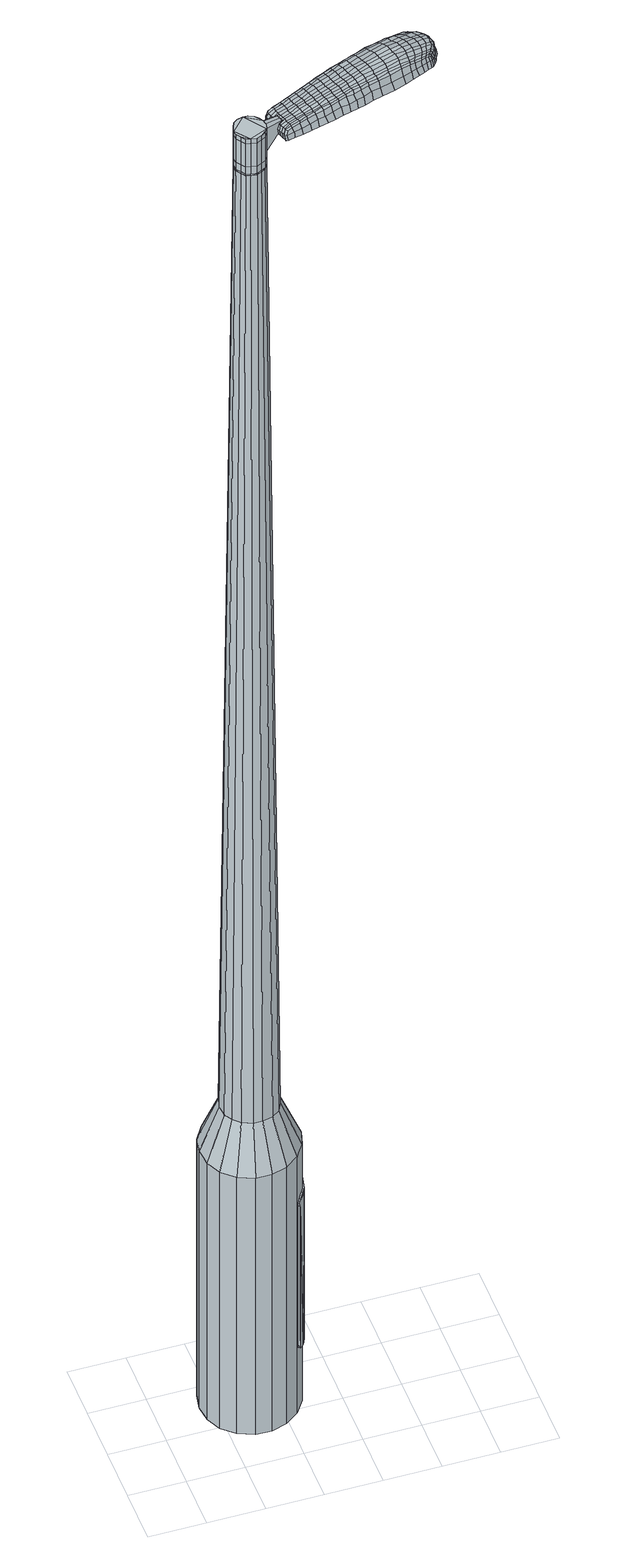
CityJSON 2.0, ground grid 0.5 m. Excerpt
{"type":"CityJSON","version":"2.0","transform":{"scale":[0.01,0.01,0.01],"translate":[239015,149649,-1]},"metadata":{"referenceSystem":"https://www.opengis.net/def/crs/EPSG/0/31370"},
"CityObjects":{
"object1":{"type":"GenericCityObject","attributes":{"cluster":759,"mean_distance_to_centroid":0.197,"new_centroid_x":239015.78,"new_centroid_y":149649.73,"mean_distance_to_camera":10.28,"H1":36.27,"H2":36.36,"Z_final":110.43,"cluster2":-1,"proj_x":239017.11,"proj_y":149654.13,"id_line":23856,"bearing_l":106.81,"distance":4.6,"orientation":"right","G_obj":16.81},"geometry":[{"type":"MultiSurface","lod":"2","boundaries":[[[0,1,2,3]],[[1,4,5,2]],[[4,6,7,5]],[[6,8,9,7]],[[8,10,11,9]],[[10,12,13,11]],[[12,14,15,13]],[[14,16,17,15]],[[16,18,19,17]],[[18,20,21,19]],[[20,22,23,21]],[[22,24,25,23]],[[24,26,27,25]],[[26,28,29,27]],[[28,30,31,29]],[[30,32,33,31]],[[32,34,35,33]],[[34,0,3,35]],[[36,37,38,39]],[[38,40,41,42]],[[41,43,42]],[[42,44,45,46]],[[45,47,46]],[[46,48,49,50]],[[49,51,50]],[[42,46,50,38]],[[50,52,39,38]],[[53,36,39]],[[2,5,7,35]],[[7,9,11,15]],[[11,13,15]],[[15,17,19,23]],[[19,21,23]],[[23,25,27,31]],[[27,29,31]],[[15,23,31,7]],[[31,33,35,7]],[[3,2,35]],[[1,0,54,55]],[[0,34,56,54]],[[34,32,57,56]],[[32,30,58,57]],[[30,28,59,58]],[[28,26,60,59]],[[26,24,61,60]],[[24,22,62,61]],[[22,20,63,62]],[[20,18,64,63]],[[18,16,65,64]],[[16,14,66,65]],[[14,12,67,66]],[[12,10,68,67]],[[10,8,69,68]],[[8,6,70,69]],[[6,4,71,70]],[[4,1,55,71]],[[55,54,72,73]],[[54,56,74,72]],[[56,57,75,74]],[[57,58,76,75]],[[58,59,77,76]],[[59,60,78,77]],[[60,61,79,78]],[[61,62,80,79]],[[62,63,81,80]],[[63,64,82,81]],[[64,65,83,82]],[[65,66,84,83]],[[66,67,85,84]],[[67,68,86,85]],[[68,69,87,86]],[[69,70,88,87]],[[70,71,89,88]],[[71,55,73,89]],[[90,91,92,93]],[[94,95,91,90]],[[96,97,95,94]],[[98,99,97,96]],[[100,101,99,98]],[[102,103,101,100]],[[104,105,103,102]],[[80,106,105,104]],[[81,107,106,80]],[[108,109,107,81]],[[83,110,109,108]],[[111,112,110,83]],[[85,113,112,111]],[[114,115,113,85]],[[87,116,115,114]],[[117,118,116,87]],[[119,120,118,117]],[[93,92,120,119]],[[121,122,123,124]],[[125,121,124,126]],[[127,125,126,128]],[[129,127,128,130]],[[131,129,130,132]],[[133,131,132,134]],[[135,133,134,136]],[[137,135,136,138]],[[139,137,138,140]],[[141,139,140,142]],[[143,141,142,144]],[[145,143,144,146]],[[147,145,146,148]],[[149,147,148,150]],[[151,149,150,152]],[[153,151,152,154]],[[73,72,90,93]],[[72,74,94,90]],[[74,75,96,94]],[[75,76,98,96]],[[76,77,100,98]],[[77,78,102,100]],[[78,79,104,102]],[[79,80,104]],[[82,108,81]],[[82,83,108]],[[84,111,83]],[[84,85,111]],[[86,114,85]],[[86,87,114]],[[88,117,87]],[[88,89,119,117]],[[89,73,93,119]],[[155,156,92,91]],[[156,157,120,92]],[[157,158,118,120]],[[158,116,118]],[[159,115,116]],[[159,113,115]],[[160,112,113]],[[160,110,112]],[[161,109,110]],[[161,107,109]],[[162,105,106]],[[162,163,103,105]],[[163,164,101,103]],[[164,165,99,101]],[[165,166,97,99]],[[166,167,95,97]],[[167,155,91,95]],[[39,52,153,168]],[[156,155,169,154]],[[53,39,168,122]],[[155,167,123,169]],[[36,53,122,121]],[[167,166,124,123]],[[37,36,121,125]],[[166,165,126,124]],[[38,37,125,127]],[[165,164,128,126]],[[40,38,127,129]],[[164,163,130,128]],[[41,40,129,131]],[[163,162,132,130]],[[43,41,131,133]],[[162,106,134,132]],[[42,43,133,135]],[[106,107,136,134]],[[44,42,135,137]],[[107,161,138,136]],[[45,44,137,139]],[[161,110,140,138]],[[47,45,139,141]],[[110,160,142,140]],[[46,47,141,143]],[[160,113,144,142]],[[48,46,143,145]],[[113,159,146,144]],[[49,48,145,147]],[[159,116,148,146]],[[51,49,147,149]],[[116,158,150,148]],[[50,51,149,151]],[[158,157,152,150]],[[52,50,151,153]],[[157,156,154,152]],[[153,154,170,171]],[[154,169,172,170]],[[169,123,173,172]],[[123,122,174,173]],[[122,168,175,174]],[[168,153,171,175]],[[176,177,178,179]],[[180,176,179,181]],[[176,180,182,183]],[[177,176,183,184]],[[185,186,187,188]],[[189,185,188,190]],[[185,189,191,192]],[[186,185,192,193]],[[194,195,196,197]],[[198,194,197,199]],[[194,198,200,201]],[[195,194,201,202]],[[203,204,205,206]],[[207,203,206,208]],[[203,207,209,210]],[[204,203,210,211]],[[212,213,214,215]],[[216,212,215,217]],[[212,216,218,219]],[[213,212,219,220]],[[221,222,223,224]],[[225,221,224,226]],[[221,225,227,228]],[[222,221,228,229]],[[230,231,232,233]],[[222,230,233,223]],[[230,222,229,234]],[[231,230,234,235]],[[236,237,238,239]],[[231,236,239,232]],[[236,231,235,240]],[[237,236,240,241]],[[242,180,181,243]],[[237,242,243,238]],[[242,237,241,244]],[[180,242,244,182]],[[245,246,247,248]],[[249,245,248,250]],[[245,249,251,252]],[[246,245,252,253]],[[254,255,256,257]],[[246,254,257,247]],[[254,246,253,258]],[[255,254,258,259]],[[260,261,262,263]],[[255,260,263,256]],[[260,255,259,264]],[[261,260,264,265]],[[266,267,268,269]],[[261,266,269,262]],[[266,261,265,270]],[[267,266,270,271]],[[272,177,184,273]],[[267,272,273,268]],[[272,267,271,274]],[[177,272,274,178]],[[275,276,277,278]],[[279,275,278,280]],[[275,279,281,282]],[[276,275,282,283]],[[284,285,286,287]],[[276,284,287,277]],[[284,276,283,288]],[[285,284,288,289]],[[290,291,292,293]],[[285,290,293,286]],[[290,285,289,294]],[[291,290,294,295]],[[296,189,190,297]],[[291,296,297,292]],[[296,291,295,298]],[[189,296,298,191]],[[299,300,301,302]],[[303,299,302,304]],[[299,303,305,306]],[[300,299,306,307]],[[308,309,310,311]],[[300,308,311,301]],[[308,300,307,312]],[[309,308,312,313]],[[314,315,316,317]],[[309,314,317,310]],[[314,309,313,318]],[[315,314,318,319]],[[320,321,322,323]],[[315,320,323,316]],[[320,315,319,324]],[[321,320,324,325]],[[326,186,193,327]],[[321,326,327,322]],[[326,321,325,328]],[[186,326,328,187]],[[329,215,214,330]],[[331,329,330,332]],[[329,331,333,334]],[[215,329,334,217]],[[335,331,332,336]],[[337,335,336,338]],[[335,337,339,340]],[[331,335,340,333]],[[341,337,338,342]],[[343,341,342,344]],[[341,343,345,346]],[[337,341,346,339]],[[347,343,344,348]],[[349,347,348,350]],[[347,349,351,352]],[[343,347,352,345]],[[353,349,350,354]],[[204,353,354,205]],[[353,204,211,355]],[[349,353,355,351]],[[356,357,202,201]],[[358,356,201,200]],[[356,358,359,360]],[[357,356,360,361]],[[362,363,361,360]],[[364,362,360,359]],[[362,364,365,366]],[[363,362,366,367]],[[368,369,367,366]],[[370,368,366,365]],[[368,370,371,372]],[[369,368,372,373]],[[374,375,373,372]],[[376,374,372,371]],[[374,376,209,207]],[[375,374,207,208]],[[377,378,379,380]],[[279,377,380,281]],[[377,279,280,381]],[[378,377,381,382]],[[383,198,199,384]],[[378,383,384,379]],[[383,378,382,385]],[[198,383,385,200]],[[386,387,388,389]],[[225,386,389,227]],[[386,225,226,390]],[[387,386,390,391]],[[392,393,394,395]],[[387,392,395,388]],[[392,387,391,396]],[[393,392,396,397]],[[398,195,202,399]],[[393,398,399,394]],[[398,393,397,400]],[[195,398,400,196]],[[401,402,403,404]],[[183,401,404,184]],[[401,183,182,405]],[[402,401,405,406]],[[407,408,409,410]],[[402,407,410,403]],[[407,402,406,411]],[[408,407,411,412]],[[413,206,205,414]],[[408,413,414,409]],[[413,408,412,415]],[[206,413,415,208]],[[416,417,418,419]],[[188,416,419,190]],[[416,188,187,420]],[[417,416,420,421]],[[422,210,209,423]],[[417,422,423,418]],[[422,417,421,424]],[[210,422,424,211]],[[425,426,427,428]],[[303,425,428,305]],[[425,303,304,429]],[[426,425,429,430]],[[431,216,217,432]],[[426,431,432,427]],[[431,426,430,433]],[[216,431,433,218]],[[434,435,436,437]],[[249,434,437,251]],[[434,249,250,438]],[[435,434,438,439]],[[440,441,442,443]],[[435,440,443,436]],[[440,435,439,444]],[[441,440,444,445]],[[446,213,220,447]],[[441,446,447,442]],[[446,441,445,448]],[[213,446,448,214]],[[449,450,439,438]],[[248,449,438,250]],[[449,248,247,451]],[[450,449,451,452]],[[453,454,445,444]],[[450,453,444,439]],[[453,450,452,455]],[[454,453,455,456]],[[457,330,214,448]],[[454,457,448,445]],[[457,454,456,458]],[[330,457,458,332]],[[459,460,461,462]],[[306,459,462,307]],[[459,306,305,428]],[[460,459,428,427]],[[463,334,333,464]],[[460,463,464,461]],[[463,460,427,432]],[[334,463,432,217]],[[465,466,452,451]],[[257,465,451,247]],[[465,257,256,467]],[[466,465,467,468]],[[469,470,456,455]],[[466,469,455,452]],[[469,466,468,471]],[[470,469,471,472]],[[473,336,332,458]],[[470,473,458,456]],[[473,470,472,474]],[[336,473,474,338]],[[475,476,477,478]],[[312,475,478,313]],[[475,312,307,462]],[[476,475,462,461]],[[479,340,339,480]],[[476,479,480,477]],[[479,476,461,464]],[[340,479,464,333]],[[481,482,468,467]],[[263,481,467,256]],[[481,263,262,483]],[[482,481,483,484]],[[485,486,472,471]],[[482,485,471,468]],[[485,482,484,487]],[[486,485,487,488]],[[489,342,338,474]],[[486,489,474,472]],[[489,486,488,490]],[[342,489,490,344]],[[491,492,493,494]],[[318,491,494,319]],[[491,318,313,478]],[[492,491,478,477]],[[495,346,345,496]],[[492,495,496,493]],[[495,492,477,480]],[[346,495,480,339]],[[497,498,484,483]],[[269,497,483,262]],[[497,269,268,499]],[[498,497,499,500]],[[501,502,488,487]],[[498,501,487,484]],[[501,498,500,503]],[[502,501,503,504]],[[505,348,344,490]],[[502,505,490,488]],[[505,502,504,506]],[[348,505,506,350]],[[507,508,509,510]],[[324,507,510,325]],[[507,324,319,494]],[[508,507,494,493]],[[511,352,351,512]],[[508,511,512,509]],[[511,508,493,496]],[[352,511,496,345]],[[513,514,500,499]],[[273,513,499,268]],[[513,273,184,404]],[[514,513,404,403]],[[515,516,504,503]],[[514,515,503,500]],[[515,514,403,410]],[[516,515,410,409]],[[517,354,350,506]],[[516,517,506,504]],[[517,516,409,414]],[[354,517,414,205]],[[518,519,421,420]],[[328,518,420,187]],[[518,328,325,510]],[[519,518,510,509]],[[520,355,211,424]],[[519,520,424,421]],[[520,519,509,512]],[[355,520,512,351]],[[521,522,382,381]],[[278,521,381,280]],[[521,278,277,523]],[[522,521,523,524]],[[525,358,200,385]],[[522,525,385,382]],[[525,522,524,526]],[[358,525,526,359]],[[527,528,529,530]],[[228,527,530,229]],[[527,228,227,389]],[[528,527,389,388]],[[531,532,533,534]],[[528,531,534,529]],[[531,528,388,395]],[[532,531,395,394]],[[535,357,361,536]],[[532,535,536,533]],[[535,532,394,399]],[[357,535,399,202]],[[537,538,524,523]],[[287,537,523,277]],[[537,287,286,539]],[[538,537,539,540]],[[541,364,359,526]],[[538,541,526,524]],[[541,538,540,542]],[[364,541,542,365]],[[543,544,545,546]],[[234,543,546,235]],[[543,234,229,530]],[[544,543,530,529]],[[547,548,549,550]],[[544,547,550,545]],[[547,544,529,534]],[[548,547,534,533]],[[551,363,367,552]],[[548,551,552,549]],[[551,548,533,536]],[[363,551,536,361]],[[553,554,540,539]],[[293,553,539,286]],[[553,293,292,555]],[[554,553,555,556]],[[557,370,365,542]],[[554,557,542,540]],[[557,554,556,558]],[[370,557,558,371]],[[559,560,561,562]],[[240,559,562,241]],[[559,240,235,546]],[[560,559,546,545]],[[563,564,565,566]],[[560,563,566,561]],[[563,560,545,550]],[[564,563,550,549]],[[567,369,373,568]],[[564,567,568,565]],[[567,564,549,552]],[[369,567,552,367]],[[569,570,556,555]],[[297,569,555,292]],[[569,297,190,419]],[[570,569,419,418]],[[571,376,371,558]],[[570,571,558,556]],[[571,570,418,423]],[[376,571,423,209]],[[572,573,406,405]],[[244,572,405,182]],[[572,244,241,562]],[[573,572,562,561]],[[574,575,412,411]],[[573,574,411,406]],[[574,573,561,566]],[[575,574,566,565]],[[576,375,208,415]],[[575,576,415,412]],[[576,575,565,568]],[[375,576,568,373]],[[577,578,579,580]],[[580,579,581,582]],[[583,581,579,584]],[[584,579,578,585]],[[586,587,588,589]],[[589,588,590,591]],[[592,590,588,593]],[[593,588,587,594]],[[595,596,597,598]],[[598,597,599,600]],[[601,599,597,602]],[[602,597,596,603]],[[604,605,606,607]],[[607,606,608,609]],[[610,608,606,611]],[[611,606,605,612]],[[613,614,615,616]],[[616,615,617,618]],[[619,617,615,620]],[[620,615,614,621]],[[622,623,624,625]],[[625,624,626,627]],[[628,626,624,629]],[[629,624,623,630]],[[631,632,633,634]],[[634,633,623,622]],[[630,623,633,635]],[[635,633,632,636]],[[637,638,639,640]],[[640,639,632,631]],[[636,632,639,641]],[[641,639,638,642]],[[582,581,643,644]],[[644,643,638,637]],[[642,638,643,645]],[[645,643,581,583]],[[646,647,648,649]],[[649,648,650,651]],[[652,650,648,653]],[[653,648,647,654]],[[655,656,657,658]],[[658,657,647,646]],[[654,647,657,659]],[[659,657,656,660]],[[661,662,663,664]],[[664,663,656,655]],[[660,656,663,665]],[[665,663,662,666]],[[667,668,669,670]],[[670,669,662,661]],[[666,662,669,671]],[[671,669,668,672]],[[585,578,673,674]],[[674,673,668,667]],[[672,668,673,675]],[[675,673,578,577]],[[676,677,678,679]],[[679,678,680,681]],[[682,680,678,683]],[[683,678,677,684]],[[685,686,687,688]],[[688,687,677,676]],[[684,677,687,689]],[[689,687,686,690]],[[691,692,693,694]],[[694,693,686,685]],[[690,686,693,695]],[[695,693,692,696]],[[591,590,697,698]],[[698,697,692,691]],[[696,692,697,699]],[[699,697,590,592]],[[700,701,702,703]],[[703,702,704,705]],[[706,704,702,707]],[[707,702,701,708]],[[709,710,711,712]],[[712,711,701,700]],[[708,701,711,713]],[[713,711,710,714]],[[715,716,717,718]],[[718,717,710,709]],[[714,710,717,719]],[[719,717,716,720]],[[721,722,723,724]],[[724,723,716,715]],[[720,716,723,725]],[[725,723,722,726]],[[594,587,727,728]],[[728,727,722,721]],[[726,722,727,729]],[[729,727,587,586]],[[613,616,730,731]],[[731,730,732,733]],[[734,732,730,735]],[[735,730,616,618]],[[733,732,736,737]],[[737,736,738,739]],[[740,738,736,741]],[[741,736,732,734]],[[739,738,742,743]],[[743,742,744,745]],[[746,744,742,747]],[[747,742,738,740]],[[745,744,748,749]],[[749,748,750,751]],[[752,750,748,753]],[[753,748,744,746]],[[751,750,754,755]],[[755,754,605,604]],[[612,605,754,756]],[[756,754,750,752]],[[603,757,758,602]],[[602,758,759,601]],[[760,759,758,761]],[[761,758,757,762]],[[762,763,764,761]],[[761,764,765,760]],[[766,765,764,767]],[[767,764,763,768]],[[768,769,770,767]],[[767,770,771,766]],[[772,771,770,773]],[[773,770,769,774]],[[774,775,776,773]],[[773,776,777,772]],[[610,777,776,608]],[[608,776,775,609]],[[778,779,780,781]],[[781,780,680,682]],[[681,680,780,782]],[[782,780,779,783]],[[600,599,784,785]],[[785,784,779,778]],[[783,779,784,786]],[[786,784,599,601]],[[787,788,789,790]],[[790,789,626,628]],[[627,626,789,791]],[[791,789,788,792]],[[793,794,795,796]],[[796,795,788,787]],[[792,788,795,797]],[[797,795,794,798]],[[603,596,799,800]],[[800,799,794,793]],[[798,794,799,801]],[[801,799,596,595]],[[802,803,804,805]],[[805,804,584,585]],[[583,584,804,806]],[[806,804,803,807]],[[808,809,810,811]],[[811,810,803,802]],[[807,803,810,812]],[[812,810,809,813]],[[604,607,814,815]],[[815,814,809,808]],[[813,809,814,816]],[[816,814,607,609]],[[817,818,819,820]],[[820,819,589,591]],[[586,589,819,821]],[[821,819,818,822]],[[610,611,823,824]],[[824,823,818,817]],[[822,818,823,825]],[[825,823,611,612]],[[826,827,828,829]],[[829,828,704,706]],[[705,704,828,830]],[[830,828,827,831]],[[618,617,832,833]],[[833,832,827,826]],[[831,827,832,834]],[[834,832,617,619]],[[835,836,837,838]],[[838,837,650,652]],[[651,650,837,839]],[[839,837,836,840]],[[841,842,843,844]],[[844,843,836,835]],[[840,836,843,845]],[[845,843,842,846]],[[621,614,847,848]],[[848,847,842,841]],[[846,842,847,849]],[[849,847,614,613]],[[840,850,839]],[[839,850,649,651]],[[646,649,850,851]],[[851,850,852]],[[846,853,854,845]],[[845,854,850,840]],[[852,850,854,855]],[[855,854,853,856]],[[613,731,857,849]],[[849,857,853,846]],[[856,853,857,858]],[[858,857,731,733]],[[859,860,861,862]],[[862,861,707,708]],[[706,707,861,829]],[[829,861,860,826]],[[734,735,863,864]],[[864,863,860,859]],[[826,860,863,833]],[[833,863,735,618]],[[852,865,866,851]],[[851,866,658,646]],[[655,658,866,867]],[[867,866,865,868]],[[856,869,870,855]],[[855,870,865,852]],[[868,865,870,871]],[[871,870,869,872]],[[733,737,873,858]],[[858,873,869,856]],[[872,869,873,874]],[[874,873,737,739]],[[875,876,877,878]],[[878,877,713,714]],[[708,713,877,862]],[[862,877,876,859]],[[740,741,879,880]],[[880,879,876,875]],[[859,876,879,864]],[[864,879,741,734]],[[868,881,882,867]],[[867,882,664,655]],[[661,664,882,883]],[[883,882,881,884]],[[872,885,886,871]],[[871,886,881,868]],[[884,881,886,887]],[[887,886,885,888]],[[739,743,889,874]],[[874,889,885,872]],[[888,885,889,890]],[[890,889,743,745]],[[891,892,893,894]],[[894,893,719,720]],[[714,719,893,878]],[[878,893,892,875]],[[746,747,895,896]],[[896,895,892,891]],[[875,892,895,880]],[[880,895,747,740]],[[884,897,898,883]],[[883,898,670,661]],[[667,670,898,899]],[[899,898,897,900]],[[888,901,902,887]],[[887,902,897,884]],[[900,897,902,903]],[[903,902,901,904]],[[745,749,905,890]],[[890,905,901,888]],[[904,901,905,906]],[[906,905,749,751]],[[907,908,909,910]],[[910,909,725,726]],[[720,725,909,894]],[[894,909,908,891]],[[752,753,911,912]],[[912,911,908,907]],[[891,908,911,896]],[[896,911,753,746]],[[900,913,914,899]],[[899,914,674,667]],[[585,674,914,805]],[[805,914,913,802]],[[904,915,916,903]],[[903,916,913,900]],[[802,913,916,811]],[[811,916,915,808]],[[751,755,917,906]],[[906,917,915,904]],[[808,915,917,815]],[[815,917,755,604]],[[822,918,919,821]],[[821,919,729,586]],[[726,729,919,910]],[[910,919,918,907]],[[612,756,920,825]],[[825,920,918,822]],[[907,918,920,912]],[[912,920,756,752]],[[783,921,922,782]],[[782,922,679,681]],[[676,679,922,923]],[[923,922,921,924]],[[601,759,925,786]],[[786,925,921,783]],[[924,921,925,926]],[[926,925,759,760]],[[927,928,929,930]],[[930,929,629,630]],[[628,629,929,790]],[[790,929,928,787]],[[931,932,933,934]],[[934,933,928,927]],[[787,928,933,796]],[[796,933,932,793]],[[762,757,935,936]],[[936,935,932,931]],[[793,932,935,800]],[[800,935,757,603]],[[924,937,938,923]],[[923,938,688,676]],[[685,688,938,939]],[[939,938,937,940]],[[760,765,941,926]],[[926,941,937,924]],[[940,937,941,942]],[[942,941,765,766]],[[943,944,945,946]],[[946,945,635,636]],[[630,635,945,930]],[[930,945,944,927]],[[947,948,949,950]],[[950,949,944,943]],[[927,944,949,934]],[[934,949,948,931]],[[768,763,951,952]],[[952,951,948,947]],[[931,948,951,936]],[[936,951,763,762]],[[940,953,954,939]],[[939,954,694,685]],[[691,694,954,955]],[[955,954,953,956]],[[766,771,957,942]],[[942,957,953,940]],[[956,953,957,958]],[[958,957,771,772]],[[959,960,961,962]],[[962,961,641,642]],[[636,641,961,946]],[[946,961,960,943]],[[963,964,965,966]],[[966,965,960,959]],[[943,960,965,950]],[[950,965,964,947]],[[774,769,967,968]],[[968,967,964,963]],[[947,964,967,952]],[[952,967,769,768]],[[956,969,970,955]],[[955,970,698,691]],[[591,698,970,820]],[[820,970,969,817]],[[772,777,971,958]],[[958,971,969,956]],[[817,969,971,824]],[[824,971,777,610]],[[807,972,973,806]],[[806,973,645,583]],[[642,645,973,962]],[[962,973,972,959]],[[813,974,975,812]],[[812,975,972,807]],[[959,972,975,966]],[[966,975,974,963]],[[609,775,976,816]],[[816,976,974,813]],[[963,974,976,968]],[[968,976,775,774]],[[577,580,179,178]],[[580,582,181,179]],[[592,593,192,191]],[[593,594,193,192]],[[595,598,197,196]],[[598,600,199,197]],[[619,620,219,218]],[[620,621,220,219]],[[622,625,224,223]],[[625,627,226,224]],[[631,634,233,232]],[[634,622,223,233]],[[637,640,239,238]],[[640,631,232,239]],[[582,644,243,181]],[[644,637,238,243]],[[652,653,252,251]],[[653,654,253,252]],[[654,659,258,253]],[[659,660,259,258]],[[660,665,264,259]],[[665,666,265,264]],[[666,671,270,265]],[[671,672,271,270]],[[672,675,274,271]],[[675,577,178,274]],[[682,683,282,281]],[[683,684,283,282]],[[684,689,288,283]],[[689,690,289,288]],[[690,695,294,289]],[[695,696,295,294]],[[696,699,298,295]],[[699,592,191,298]],[[700,703,302,301]],[[703,705,304,302]],[[709,712,311,310]],[[712,700,301,311]],[[715,718,317,316]],[[718,709,310,317]],[[721,724,323,322]],[[724,715,316,323]],[[594,728,327,193]],[[728,721,322,327]],[[778,781,380,379]],[[781,682,281,380]],[[600,785,384,199]],[[785,778,379,384]],[[627,791,390,226]],[[791,792,391,390]],[[792,797,396,391]],[[797,798,397,396]],[[798,801,400,397]],[[801,595,196,400]],[[705,830,429,304]],[[830,831,430,429]],[[831,834,433,430]],[[834,619,218,433]],[[835,838,437,436]],[[838,652,251,437]],[[841,844,443,442]],[[844,835,436,443]],[[621,848,447,220]],[[848,841,442,447]],[[977,978,979,980]],[[981,982,980,979]],[[983,984,985,986]],[[987,988,989,990]],[[978,991,992,979]],[[993,981,979,992]],[[994,983,986,995]],[[996,997,988,987]],[[991,998,999,992]],[[999,1000,993,992]],[[1001,994,995,1002]],[[1003,997,996,1004]],[[998,1005,1006,999]],[[1006,1007,1000,999]],[[1008,1001,1002,1009]],[[1010,1003,1004,1011]],[[1012,1013,1014,1015]],[[1016,1017,1013,1012]],[[1016,1018,1019,1017]],[[1018,1020,1021,1019]],[[1022,1023,1024,1025]],[[1026,1027,1023,1022]],[[1028,1029,1027,1026]],[[1030,1031,1029,1028]],[[1025,1014,1013,1022]],[[1022,1013,1017,1026]],[[1017,1019,1028,1026]],[[1019,1021,1030,1028]],[[986,985,982,981]],[[995,986,981,993]],[[1000,1002,995,993]],[[1007,1009,1002,1000]],[[987,990,984,983]],[[996,987,983,994]],[[1004,996,994,1001]],[[1011,1004,1001,1008]],[[988,1012,1015,989]],[[997,1016,1012,988]],[[1018,1016,997,1003]],[[1020,1018,1003,1010]],[[1032,1033,1034,1035]],[[1034,1036,1037,1038]],[[1034,1038,1039,1040]],[[1034,1040,1035]],[[1041,1032,1035,1042]],[[1043,1042,1035,1044]],[[1045,1044,1035]],[[1046,1034,1033,1047]],[[1048,1046,1047,1049]],[[1050,1048,1049,1051]],[[1052,1050,1051,1053]],[[1054,1052,1053,1055]],[[1055,1056,1057,1058]],[[1055,1058,1059,1060]],[[1055,1060,1061,1062]],[[1061,1063,1064,1065]],[[1061,1065,1066,1067]],[[1061,1067,1062]],[[1055,1062,1054]],[[1068,1069,1033,1032]],[[1070,1071,1036,1034]],[[1072,1073,1045,1035]],[[1069,1074,1047,1033]],[[1075,1070,1034,1046]],[[1074,1076,1049,1047]],[[1077,1075,1046,1048]],[[1076,1078,1051,1049]],[[1079,1077,1048,1050]],[[1078,1080,1053,1051]],[[1081,1079,1050,1052]],[[1080,1082,1055,1053]],[[1083,1081,1052,1054]],[[1082,1084,1056,1055]],[[1085,1086,1063,1061]],[[1087,1083,1054,1062]],[[1057,1056,1084,1088]],[[1058,1057,1088,1089]],[[1059,1058,1089,1090]],[[1060,1059,1090,1091]],[[1061,1060,1091,1085]],[[1092,1068,1032,1041]],[[1093,1092,1041,1042]],[[1094,1093,1042,1043]],[[1095,1094,1043,1044]],[[1073,1095,1044,1045]],[[1037,1036,1071,1096]],[[1064,1063,1086,1097]],[[1038,1037,1096,1098]],[[1039,1038,1098,1099]],[[1040,1039,1099,1100]],[[1035,1040,1100,1072]],[[1065,1064,1097,1101]],[[1066,1065,1101,1102]],[[1067,1066,1102,1103]],[[1062,1067,1103,1087]]]}]}
},
"vertices":[
[120,87,384],[122,72,384],[122,72,96],[120,87,96],[118,58,384],[118,58,96],[110,46,384],[110,46,96],[98,37,384],[98,37,96],[84,33,384],[84,33,96],[70,33,384],[70,33,96],[56,39,384],[56,39,96],[45,49,384],[45,49,96],[39,62,384],[39,62,96],[37,77,384],[37,77,96],[40,91,384],[40,91,96],[48,104,384],[48,104,96],[60,112,384],[60,112,96],[74,117,384],[74,117,96],[89,116,384],[89,116,96],[102,110,384],[102,110,96],[113,100,384],[113,100,96],[87,86,1524],[82,88,1524],[78,88,1524],[92,79,1524],[73,87,1524],[69,84,1524],[66,75,1524],[67,80,1524],[66,71,1524],[69,67,1524],[76,62,1524],[72,63,1524],[81,61,1524],[85,63,1524],[92,69,1524],[89,65,1524],[93,74,1524],[90,83,1524],[103,82,429],[104,73,429],[99,90,429],[93,96,429],[85,99,429],[76,100,429],[68,97,429],[61,92,429],[56,85,429],[54,76,429],[55,67,429],[59,60,429],[65,54,429],[74,50,429],[82,50,429],[91,52,429],[98,57,429],[102,65,429],[92,79,1483],[93,74,1483],[90,83,1483],[87,86,1483],[82,88,1483],[78,88,1483],[73,87,1483],[69,84,1483],[67,80,1483],[66,75,1483],[66,71,1483],[69,67,1483],[72,63,1483],[76,62,1483],[81,61,1483],[85,63,1483],[89,65,1483],[92,69,1483],[92,78,1483],[92,78,1485],[92,74,1485],[92,74,1483],[90,82,1483],[90,82,1485],[86,85,1483],[86,85,1485],[82,87,1483],[82,87,1485],[78,87,1483],[78,87,1485],[73,86,1483],[73,86,1485],[70,83,1483],[70,83,1485],[67,80,1485],[66,75,1485],[67,71,1483],[67,71,1485],[69,67,1485],[72,64,1483],[72,64,1485],[76,62,1485],[81,62,1483],[81,62,1485],[85,63,1485],[89,66,1483],[89,66,1485],[91,70,1483],[91,70,1485],[87,86,1519],[90,83,1519],[90,83,1493],[87,86,1493],[82,88,1519],[82,88,1493],[78,88,1519],[78,88,1493],[73,87,1519],[73,87,1493],[69,84,1519],[69,84,1493],[67,80,1519],[67,80,1493],[66,75,1519],[66,75,1493],[66,71,1519],[66,71,1493],[69,67,1519],[69,67,1493],[72,63,1519],[72,63,1493],[76,62,1519],[76,62,1493],[81,61,1519],[81,61,1493],[85,63,1519],[85,63,1493],[89,65,1519],[89,65,1493],[92,69,1519],[92,69,1493],[93,74,1519],[93,74,1493],[92,79,1485],[93,74,1485],[92,69,1485],[89,65,1485],[81,61,1485],[72,63,1485],[66,71,1485],[69,84,1485],[73,87,1485],[78,88,1485],[82,88,1485],[87,86,1485],[90,83,1485],[92,79,1519],[92,79,1493],[111,81,1513],[111,81,1518],[110,84,1513],[109,87,1513],[109,87,1518],[110,84,1518],[187,87,1519],[180,85,1518],[181,84,1509],[188,86,1510],[195,89,1519],[197,88,1510],[194,90,1526],[185,88,1525],[178,86,1525],[176,124,1519],[169,121,1518],[168,119,1525],[175,122,1525],[184,126,1519],[183,125,1526],[185,128,1510],[177,125,1510],[170,123,1509],[251,128,1519],[252,124,1519],[253,125,1513],[252,128,1513],[249,132,1519],[250,132,1513],[247,131,1524],[249,128,1524],[250,124,1524],[180,107,1530],[173,104,1529],[174,101,1529],[181,103,1530],[189,109,1531],[190,106,1531],[188,113,1530],[179,110,1530],[172,108,1529],[103,83,1512],[104,80,1512],[105,81,1517],[104,83,1517],[102,86,1512],[103,86,1517],[103,86,1506],[104,83,1506],[105,81,1506],[243,105,1519],[240,104,1519],[241,103,1512],[244,104,1512],[245,106,1518],[246,105,1512],[244,107,1522],[242,106,1523],[239,105,1524],[235,102,1519],[230,100,1519],[232,99,1512],[237,101,1512],[235,103,1524],[229,101,1525],[225,98,1519],[217,95,1519],[219,94,1511],[226,97,1511],[224,99,1526],[216,97,1526],[206,92,1519],[208,91,1510],[205,93,1526],[115,69,1513],[122,71,1513],[121,72,1518],[114,70,1517],[109,68,1512],[110,69,1516],[110,68,1506],[116,69,1507],[123,70,1507],[130,73,1514],[137,75,1515],[136,76,1520],[128,74,1519],[131,72,1507],[138,74,1507],[144,76,1515],[151,78,1516],[150,79,1522],[143,77,1521],[146,75,1508],[153,77,1508],[159,80,1517],[166,81,1517],[164,83,1524],[157,81,1523],[160,79,1508],[167,80,1509],[173,83,1518],[171,84,1524],[174,82,1509],[233,140,1519],[230,139,1519],[230,138,1524],[233,138,1523],[236,140,1518],[235,139,1522],[236,141,1512],[234,141,1512],[231,141,1512],[225,138,1519],[220,137,1519],[219,135,1525],[225,137,1524],[226,140,1512],[220,138,1512],[214,135,1519],[206,133,1519],[206,132,1526],[214,134,1526],[215,137,1511],[207,135,1511],[195,130,1519],[195,128,1526],[196,132,1510],[106,98,1513],[113,101,1513],[114,102,1507],[107,100,1507],[101,96,1512],[102,97,1506],[102,96,1516],[106,97,1517],[113,100,1518],[120,104,1514],[127,106,1515],[128,108,1507],[121,105,1507],[120,102,1519],[127,105,1520],[134,109,1515],[141,111,1516],[142,113,1508],[135,110,1508],[134,107,1521],[141,110,1522],[148,114,1517],[155,116,1517],[156,118,1509],[149,116,1508],[148,112,1523],[155,115,1524],[162,119,1518],[163,121,1509],[162,117,1524],[109,85,1519],[110,82,1519],[116,87,1520],[117,84,1520],[116,90,1520],[108,88,1519],[124,89,1522],[124,87,1522],[131,91,1523],[131,89,1523],[130,94,1523],[123,92,1521],[138,94,1524],[139,91,1524],[145,96,1525],[146,93,1525],[144,99,1525],[137,97,1524],[152,98,1526],[153,95,1526],[159,100,1527],[160,97,1527],[158,103,1527],[151,101,1526],[166,102,1528],[167,99,1528],[165,106,1528],[247,127,1527],[248,123,1527],[245,130,1526],[240,129,1527],[242,125,1528],[243,122,1528],[236,124,1529],[237,120,1529],[234,127,1528],[227,125,1530],[229,122,1530],[230,118,1530],[222,119,1531],[223,116,1531],[221,123,1530],[212,121,1531],[213,117,1531],[214,113,1531],[201,113,1531],[202,110,1531],[200,117,1531],[238,139,1518],[241,138,1519],[242,139,1513],[239,141,1513],[237,138,1523],[240,137,1523],[245,135,1519],[246,136,1513],[244,134,1524],[247,108,1518],[248,110,1518],[247,110,1523],[245,108,1523],[248,107,1513],[250,110,1513],[250,113,1519],[252,117,1519],[250,117,1524],[249,113,1523],[251,113,1513],[253,117,1513],[252,121,1519],[251,120,1524],[253,121,1513],[185,89,1528],[184,91,1528],[177,89,1528],[178,87,1527],[193,91,1528],[193,93,1529],[184,94,1529],[183,97,1530],[176,95,1529],[177,92,1528],[192,96,1529],[192,99,1530],[182,100,1530],[175,98,1529],[191,103,1531],[175,120,1528],[176,118,1529],[185,121,1529],[184,123,1528],[169,118,1527],[169,116,1528],[178,114,1529],[186,117,1530],[171,112,1528],[100,95,1512],[100,93,1512],[101,92,1517],[101,94,1517],[100,96,1506],[101,94,1506],[101,89,1512],[102,89,1517],[102,90,1506],[107,69,1512],[107,70,1512],[108,70,1506],[108,68,1506],[108,70,1517],[108,71,1517],[106,73,1512],[105,75,1512],[106,75,1506],[107,72,1506],[107,73,1517],[106,76,1517],[104,78,1512],[105,78,1506],[106,78,1517],[113,71,1519],[113,73,1519],[121,73,1520],[120,75,1520],[112,75,1519],[111,77,1519],[119,77,1520],[119,79,1520],[111,80,1519],[118,82,1520],[106,96,1519],[107,94,1519],[114,96,1520],[113,98,1520],[107,91,1519],[115,93,1520],[128,75,1521],[127,77,1521],[135,77,1522],[134,78,1522],[127,79,1521],[126,81,1521],[134,81,1522],[133,83,1523],[125,84,1522],[132,86,1523],[120,101,1521],[121,99,1521],[128,101,1522],[127,103,1522],[122,96,1521],[129,98,1522],[142,79,1523],[142,80,1523],[149,80,1524],[149,82,1524],[141,83,1523],[140,85,1524],[148,85,1525],[147,87,1525],[139,88,1524],[146,90,1525],[134,106,1523],[135,104,1523],[142,106,1524],[141,108,1524],[136,100,1524],[143,103,1525],[157,82,1525],[156,84,1525],[164,84,1526],[163,86,1526],[155,86,1526],[154,89,1526],[162,88,1527],[162,91,1527],[154,92,1526],[161,94,1527],[148,111,1525],[149,109,1525],[156,111,1526],[155,113,1526],[150,105,1526],[157,107,1527],[171,86,1527],[170,88,1527],[169,90,1527],[169,93,1528],[168,96,1528],[162,116,1527],[163,113,1527],[164,110,1528],[235,137,1525],[237,136,1525],[231,137,1526],[234,135,1526],[241,134,1526],[237,133,1527],[243,108,1525],[245,110,1525],[241,108,1526],[240,106,1525],[246,112,1525],[248,116,1526],[243,115,1527],[242,111,1526],[248,119,1526],[244,118,1527],[226,136,1526],[228,134,1527],[220,134,1527],[222,133,1528],[231,131,1528],[225,129,1529],[235,104,1526],[236,106,1527],[230,104,1528],[229,102,1527],[237,109,1527],[238,113,1528],[231,111,1529],[231,107,1528],[238,116,1528],[231,114,1530],[214,133,1528],[216,131,1529],[206,130,1528],[208,128,1529],[218,127,1529],[210,125,1530],[224,100,1528],[224,102,1528],[216,100,1529],[216,98,1528],[224,105,1529],[224,109,1530],[216,106,1530],[216,103,1530],[224,112,1530],[215,110,1531],[195,127,1529],[196,125,1529],[198,121,1530],[204,95,1528],[204,97,1529],[204,99,1530],[204,103,1530],[203,106,1531],[181,86,1509],[179,87,1518],[186,89,1518],[188,87,1509],[194,91,1519],[196,90,1510],[193,92,1525],[185,90,1525],[178,88,1525],[169,118,1525],[170,119,1518],[176,122,1518],[176,120,1525],[185,124,1519],[184,123,1525],[185,126,1510],[177,124,1509],[170,121,1509],[251,124,1513],[250,124,1519],[249,127,1519],[250,127,1513],[247,130,1519],[248,131,1513],[246,130,1524],[248,127,1524],[248,124,1524],[174,101,1528],[174,104,1528],[180,107,1529],[181,104,1529],[189,109,1529],[190,106,1529],[188,113,1529],[179,110,1529],[173,108,1528],[107,81,1516],[106,81,1512],[105,84,1512],[106,84,1516],[104,86,1512],[105,87,1516],[105,87,1506],[106,84,1506],[107,81,1506],[240,104,1512],[239,105,1519],[242,107,1518],[243,106,1512],[244,108,1518],[245,107,1512],[243,108,1522],[241,108,1523],[238,107,1523],[231,101,1512],[229,102,1519],[235,104,1519],[236,103,1512],[234,105,1524],[228,103,1525],[218,96,1511],[217,97,1519],[224,100,1519],[226,99,1511],[223,101,1525],[215,98,1526],[206,94,1519],[207,93,1510],[204,95,1526],[121,74,1518],[122,73,1513],[115,71,1513],[114,72,1517],[110,70,1512],[110,71,1515],[111,70,1506],[116,71,1506],[123,72,1507],[135,77,1520],[136,76,1514],[129,75,1514],[128,76,1519],[130,74,1507],[138,76,1507],[150,81,1522],[151,80,1516],[144,78,1515],[143,79,1521],[145,77,1508],[152,79,1508],[164,84,1523],[165,83,1517],[158,82,1516],[157,83,1522],[160,81,1508],[167,82,1508],[172,85,1517],[171,86,1524],[174,84,1509],[230,136,1523],[230,137,1519],[233,138,1518],[233,136,1523],[236,138,1518],[235,137,1522],[236,139,1512],[234,139,1512],[231,139,1512],[220,133,1525],[220,135,1519],[226,136,1519],[225,135,1524],[226,138,1512],[221,137,1512],[206,130,1526],[207,131,1519],[214,133,1519],[214,132,1525],[215,135,1511],[208,133,1511],[196,128,1519],[195,126,1526],[197,130,1510],[115,101,1507],[114,99,1513],[107,97,1513],[108,98,1506],[102,95,1512],[103,96,1506],[103,94,1515],[107,95,1517],[114,98,1518],[129,106,1507],[128,104,1514],[121,102,1514],[122,103,1507],[121,100,1519],[128,103,1520],[143,111,1508],[142,110,1516],[135,107,1515],[136,109,1508],[135,105,1521],[142,108,1522],[157,116,1508],[156,115,1517],[149,112,1516],[150,114,1508],[149,110,1522],[156,113,1523],[163,117,1517],[164,119,1509],[162,115,1524],[110,85,1518],[111,83,1518],[117,87,1519],[118,85,1519],[116,90,1519],[109,88,1518],[124,89,1520],[125,87,1520],[131,91,1521],[132,89,1521],[130,94,1521],[123,92,1520],[138,94,1523],[139,91,1523],[145,96,1524],[146,93,1524],[145,99,1524],[137,97,1523],[152,98,1525],[153,95,1525],[160,100,1526],[160,97,1526],[159,103,1526],[152,101,1525],[167,102,1527],[167,99,1527],[166,105,1527],[246,123,1526],[245,126,1526],[243,129,1525],[240,128,1526],[242,125,1526],[243,122,1526],[236,120,1528],[236,123,1528],[234,127,1527],[227,125,1528],[229,121,1529],[230,118,1529],[223,116,1530],[222,119,1530],[220,123,1529],[212,120,1530],[213,117,1530],[214,113,1530],[202,110,1530],[201,113,1530],[200,116,1530],[240,137,1513],[240,136,1518],[237,137,1518],[238,139,1512],[236,136,1523],[239,135,1523],[243,134,1519],[244,134,1513],[242,133,1523],[245,111,1523],[247,111,1518],[245,109,1518],[244,110,1523],[246,108,1512],[248,110,1512],[248,117,1523],[250,117,1519],[248,114,1519],[247,114,1523],[249,114,1513],[250,117,1513],[250,121,1519],[249,120,1524],[251,121,1513],[177,90,1527],[184,92,1527],[184,91,1527],[178,89,1526],[193,93,1527],[193,94,1528],[176,96,1528],[183,97,1528],[184,94,1528],[177,93,1527],[192,97,1528],[192,100,1529],[182,100,1529],[175,98,1528],[191,103,1529],[185,120,1528],[177,118,1527],[176,119,1527],[184,122,1527],[169,117,1526],[170,115,1527],[178,114,1528],[186,117,1528],[171,112,1527],[103,93,1516],[102,93,1512],[102,94,1512],[103,94,1516],[102,95,1506],[103,94,1506],[103,90,1512],[104,90,1516],[104,91,1506],[110,71,1506],[109,71,1512],[109,70,1512],[110,70,1506],[109,71,1516],[109,72,1516],[108,76,1506],[107,76,1512],[108,73,1512],[109,73,1506],[109,74,1516],[108,77,1516],[107,79,1512],[108,78,1506],[107,79,1516],[114,73,1518],[121,74,1519],[121,75,1519],[112,78,1518],[113,75,1518],[120,77,1519],[119,80,1519],[112,80,1518],[118,82,1519],[114,96,1519],[108,94,1518],[107,95,1518],[114,97,1519],[108,91,1518],[115,93,1519],[128,77,1520],[128,76,1520],[135,78,1521],[135,79,1521],[126,82,1520],[127,79,1520],[134,81,1521],[133,84,1521],[126,84,1520],[133,86,1521],[128,101,1521],[121,99,1520],[121,100,1520],[128,102,1521],[122,96,1520],[129,98,1521],[142,81,1522],[142,80,1522],[149,82,1523],[149,83,1523],[141,86,1522],[141,83,1522],[149,85,1523],[148,88,1524],[140,88,1523],[147,90,1524],[142,106,1523],[135,104,1522],[135,105,1522],[142,107,1523],[136,100,1522],[143,103,1523],[156,84,1524],[157,84,1524],[164,85,1525],[163,86,1525],[155,90,1525],[156,87,1524],[163,89,1525],[162,92,1526],[154,92,1525],[161,94,1526],[156,111,1525],[149,108,1524],[149,110,1524],[156,112,1525],[150,105,1524],[157,107,1525],[170,88,1526],[171,87,1526],[169,94,1527],[170,91,1526],[168,96,1527],[163,113,1526],[163,114,1526],[164,109,1526],[237,135,1524],[234,136,1524],[231,135,1525],[233,134,1525],[240,132,1525],[237,132,1525],[240,109,1525],[243,110,1524],[242,109,1524],[239,108,1525],[243,115,1526],[246,116,1525],[245,113,1524],[241,112,1525],[247,120,1525],[243,118,1526],[228,133,1526],[226,134,1526],[220,133,1526],[222,132,1527],[231,130,1526],[225,128,1527],[229,105,1527],[235,107,1526],[234,106,1526],[229,104,1526],[230,111,1528],[237,113,1527],[236,110,1526],[230,108,1527],[237,117,1527],[230,114,1528],[216,130,1527],[214,131,1527],[207,129,1527],[208,128,1528],[218,127,1528],[210,124,1529],[216,101,1528],[223,103,1527],[223,102,1527],[215,99,1527],[215,107,1529],[224,109,1529],[224,106,1528],[216,103,1528],[223,112,1529],[215,110,1530],[196,124,1528],[196,125,1528],[198,120,1529],[204,97,1528],[204,96,1528],[204,103,1529],[204,100,1529],[203,106,1530],[110,70,1508],[108,76,1508],[140,84,1509],[142,77,1509],[161,90,1510],[163,82,1510],[199,101,1512],[201,92,1512],[184,87,1511],[181,95,1511],[216,106,1513],[229,110,1514],[231,102,1514],[219,97,1513],[106,82,1508],[137,92,1509],[158,98,1510],[196,110,1512],[179,104,1511],[213,115,1513],[226,119,1514],[104,89,1508],[135,99,1509],[156,106,1510],[193,118,1512],[176,113,1511],[224,127,1514],[211,124,1513],[102,95,1508],[133,107,1509],[153,115,1510],[191,127,1512],[173,122,1511],[221,136,1514],[208,133,1513],[241,114,1514],[246,117,1514],[248,110,1514],[244,106,1514],[239,123,1514],[243,124,1514],[236,131,1514],[241,131,1514],[234,139,1514],[239,137,1514],[249,121,1515],[251,125,1515],[252,124,1515],[251,117,1515],[248,125,1515],[251,126,1515],[247,129,1515],[251,127,1515],[245,134,1515],[250,128,1515],[86,117,334],[90,117,334],[90,117,165],[76,118,171],[86,117,165],[82,117,165],[80,118,166],[78,118,167],[76,118,169],[82,117,334],[80,118,333],[78,118,332],[76,118,331],[76,118,328],[104,111,165],[104,111,334],[114,101,165],[114,101,334],[121,87,165],[121,87,334],[123,72,165],[123,72,334],[120,58,165],[120,58,334],[118,54,334],[116,51,334],[114,48,333],[113,47,332],[112,46,331],[112,45,328],[118,54,165],[112,45,171],[112,46,169],[113,47,167],[114,48,166],[116,51,165],[86,114,334],[90,114,334],[90,114,165],[86,114,165],[76,115,171],[76,115,328],[102,108,334],[102,108,165],[112,99,334],[112,99,165],[118,86,334],[118,86,165],[120,72,334],[120,72,165],[117,59,334],[117,59,165],[115,56,334],[110,47,328],[110,47,171],[115,56,165],[113,52,334],[112,50,333],[111,48,332],[110,47,331],[82,115,334],[79,115,333],[77,115,332],[76,115,331],[82,115,165],[110,47,169],[79,115,166],[77,115,167],[76,115,169],[111,48,167],[112,50,166],[113,52,165]
]}
